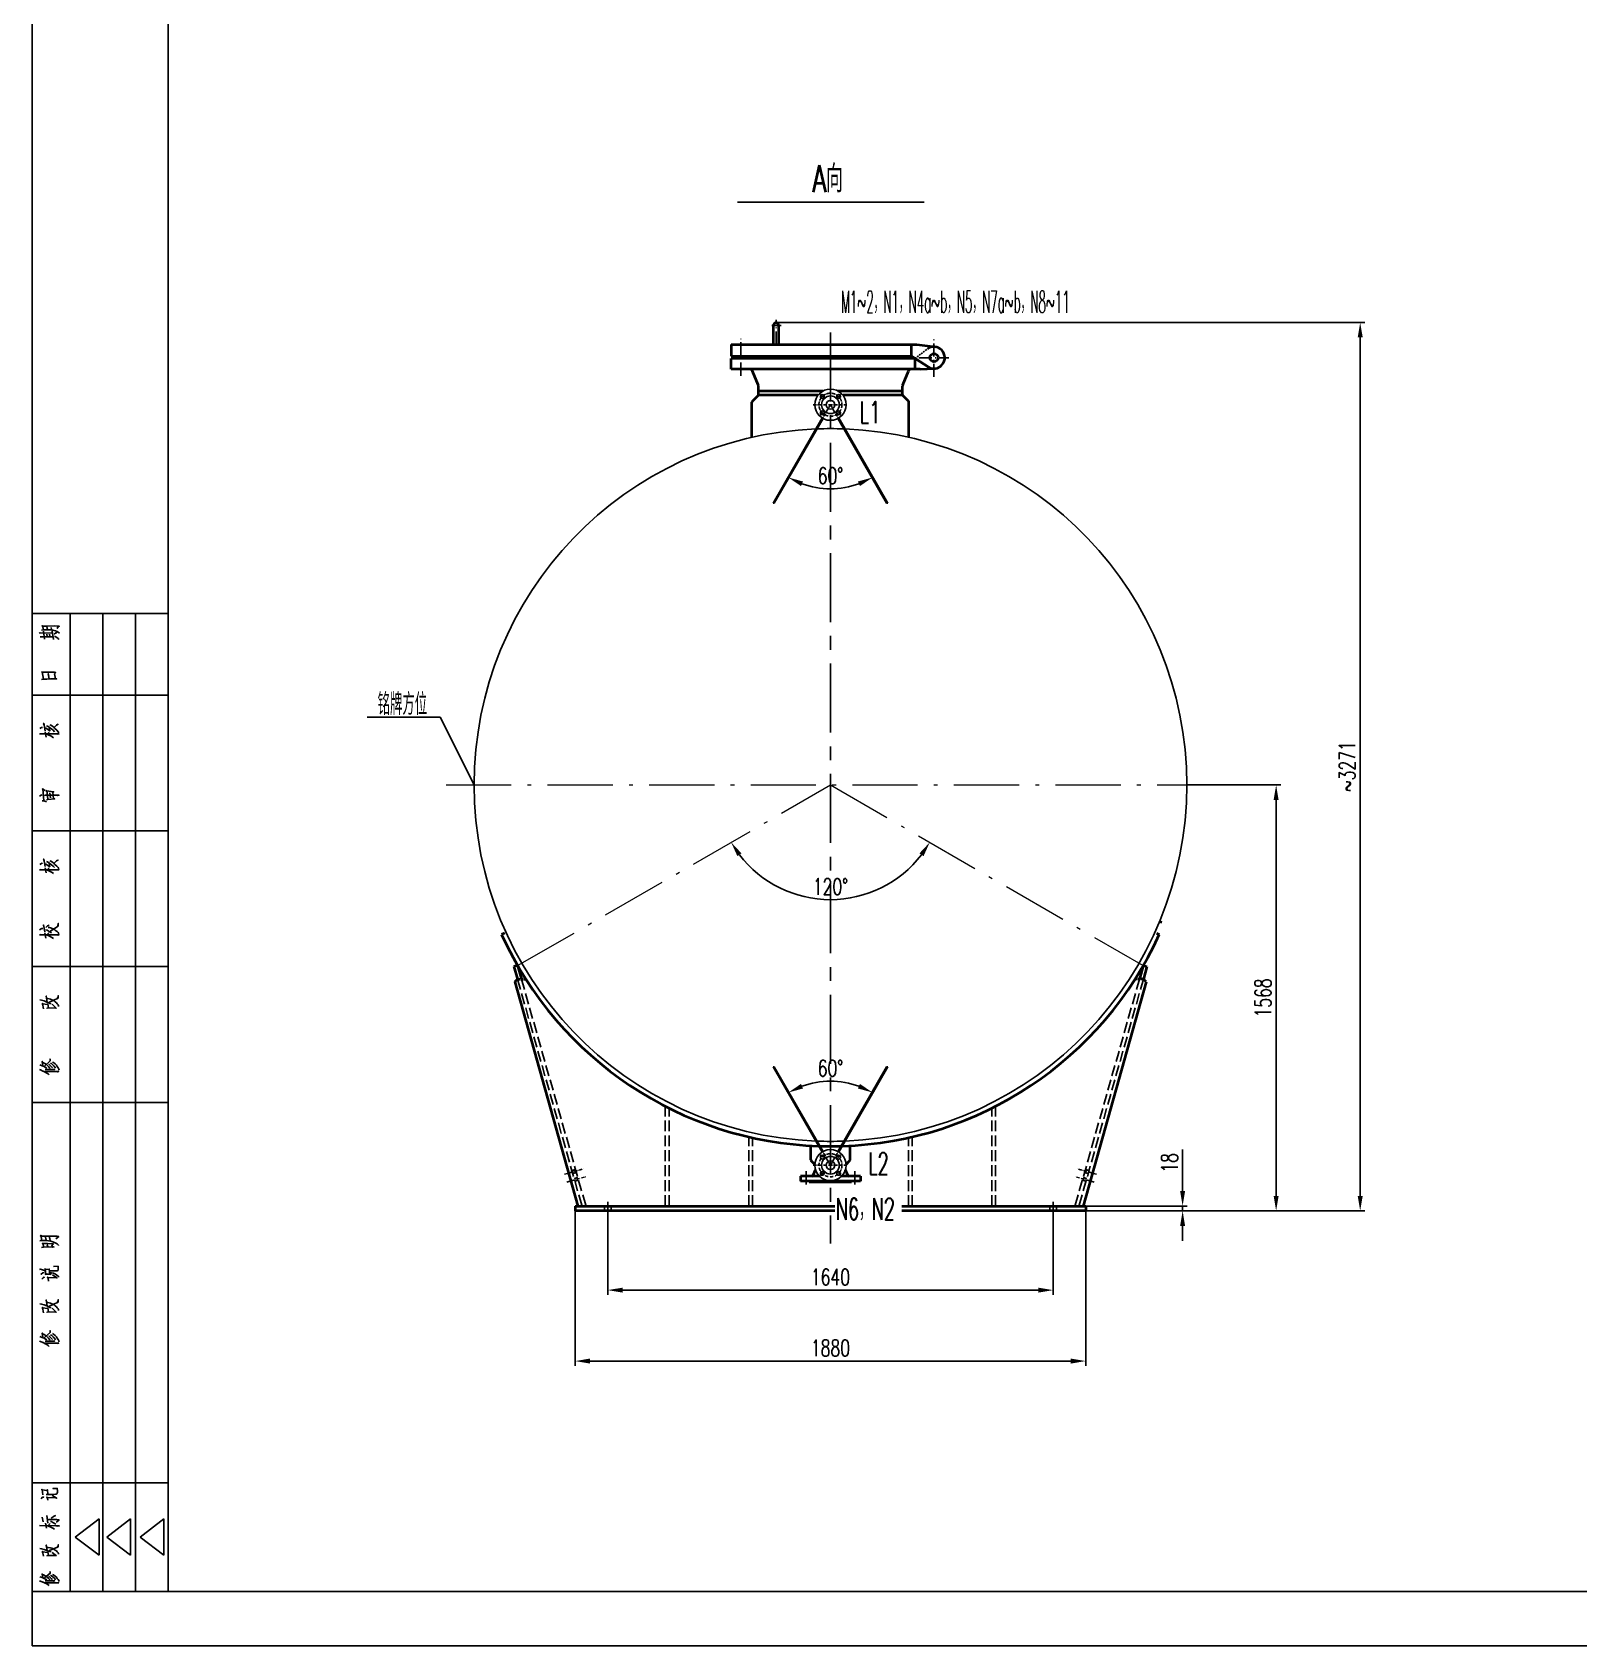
# Model space of a CAD drawing. Header units: millimetres. Extents: x -377034 to -360214, y -58044 to -36999.
# Drawn here: x -377034 to -371340, y -58044 to -52104 of the extents above; entities that cross this region are included whole.
import ezdxf
from ezdxf.lldxf.tags import DXFTag

# ---------------------------------------------------------------- set-up
doc = ezdxf.new("R2010")
doc.units = ezdxf.units.MM
for name, pattern in [('ACAD_ISO02W100', [11, 8, -3]), ('ACAD_ISO10W100', [18.7, 12, -3, 0.7, -3]), ('CENTERX2', [101.6, 63.5, -12.7, 12.7, -12.7]), ('DASHED2', [9.525, 6.35, -3.175])]:
    doc.linetypes.add(name, pattern=pattern)
for name, color, linetype in [('cdr.dwg1', 4, 'Continuous'), ('cdr_dim', 7, 'Continuous'), ('cdr_dwg1', 4, 'Continuous'), ('cdr_dwg3', 1, 'DASHDOT-S'), ('cdr_text', 7, 'Continuous'), ('图层1', 1, 'CENTERX2'), ('图层4', 6, 'DASHED2')]:
    doc.layers.add(name, color=color, linetype=linetype)
doc.layers.add('中心线', color=1, linetype='ACAD_ISO10W100', lineweight=18)
doc.layers.add('图层2', color=4, linetype='Continuous', lineweight=40)
doc.styles.add('HZ', font='ROMANS.shx', dxfattribs={"width": 0.667, "height": 54, "bigfont": 'HZ.shx'})
doc.styles.add('比例1：20', font='ROMANS.shx', dxfattribs={"width": 0.7, "height": 60, "bigfont": 'HZ.shx'})
tags = doc.linetypes.add('DASHDOT-S', pattern=[14, 10, -2, 0, -2]).pattern_tags.tags
tags[10:11] = [DXFTag(74, 4), DXFTag(75, 0), DXFTag(340, '0'), DXFTag(46, 1.0), DXFTag(50, 0.0), DXFTag(44, 0.0), DXFTag(45, 0.0)]
tags[8:9] = [DXFTag(74, 4), DXFTag(75, 0), DXFTag(340, '0'), DXFTag(46, 1.0), DXFTag(50, 0.0), DXFTag(44, 0.0), DXFTag(45, 0.0)]
tags[6:7] = [DXFTag(74, 4), DXFTag(75, 0), DXFTag(340, '0'), DXFTag(46, 1.0), DXFTag(50, 0.0), DXFTag(44, 0.0), DXFTag(45, 0.0)]
tags[4:5] = [DXFTag(74, 4), DXFTag(75, 0), DXFTag(340, '0'), DXFTag(46, 1.0), DXFTag(50, 0.0), DXFTag(44, 0.0), DXFTag(45, 0.0)]
doc.dimstyles.new('比例1：20', dxfattribs={"dimtxt": 60, "dimasz": 55, "dimexe": 17, "dimexo": 0, "dimgap": 18, "dimtad": 1, "dimdsep": 46, "dimtxsty": '比例1：20', "dimcen": 25, "dimclrd": 256, "dimclre": 256, "dimclrt": 256, "dimadec": 0, "dimazin": 0, "dimtfac": 1, "dimtmove": 0, "dimatfit": 3, "dimfxl": 1, "dimlwd": -1, "dimlwe": -1, "dimarcsym": 0})

# ---------------------------------------------------------------- blocks, each defined once
blk = doc.blocks.new('tuqa')
at = {"color": 4, "linetype": 'Continuous'}
for p, q in [((-25, 180), (0, 180)), ((-18, 0), (-18, 180)), ((0, 165), (-24.85, 165)), ((0, 140), (-24.85, 140)), ((0, 115), (-24.85, 115)), ((0, 90), (-24.85, 90)), ((0, 20), (-24.85, 20)), ((0, 0), (-25, 0))]:
    blk.add_line(p, q, dxfattribs=at)
at = {"color": 7, "linetype": 'Continuous'}
for p, q in [((-12, 0), (-12, 180)), ((-6, 0), (-6, 180))]:
    blk.add_line(p, q, dxfattribs=at)
at = {"color": 1, "linetype": 'Continuous'}
for p, q in [((-17.08, 10), (-12.71, 13.35)), ((-12.71, 6.65), (-12.71, 13.35)), ((-11.26, 10), (-6.89, 13.35)), ((-6.89, 6.65), (-6.89, 13.35)), ((-5.11, 10), (-0.75, 13.35)), ((-0.75, 6.65), (-0.75, 13.35)), ((-17.08, 10), (-12.71, 6.65)), ((-11.26, 10), (-6.89, 6.65)), ((-5.11, 10), (-0.75, 6.65))]:
    blk.add_line(p, q, dxfattribs=at)
at = {"color": 7, "linetype": 'Continuous'}
for points in [[(-23.7, 176.39), (-23.53, 176.44), (-23.53, 176.44), (-21.25, 176.36)], [(-23.53, 175.69), (-23.35, 175.74), (-23.35, 175.74), (-21.17, 175.74)], [(-23.3, 176.96), (-22.98, 177.03), (-22.98, 177.03), (-22.33, 177.03), (-22.33, 177.03), (-21.63, 177.01), (-21.63, 177.01), (-21.2, 176.96), (-21.2, 176.96), (-20.73, 176.83), (-20.73, 176.83), (-20.44, 176.69), (-20.44, 176.69), (-20, 176.41)], [(-22.95, 177.03), (-23.09, 177.78), (-23.09, 177.78), (-23.18, 177.7), (-23.18, 177.7), (-22.27, 177.7), (-22.27, 177.7), (-22.22, 177.7), (-22.22, 177.7), (-20.9, 177.73), (-20.9, 177.73), (-20.41, 177.7), (-20.41, 177.7), (-20.12, 177.68), (-20.12, 177.68), (-20.03, 177.65), (-20.03, 177.65), (-20.41, 177.28), (-20.41, 177.28), (-20.15, 177.63)], [(-22.74, 175.3), (-22.92, 176.76)], [(-22.25, 175.77), (-22.33, 176.21)], [(-22.22, 177.06), (-22.3, 177.48)], [(-21.75, 175.79), (-21.84, 176.19)], [(-21.46, 177.01), (-21.46, 177.06), (-21.46, 177.06), (-21.55, 177.45)], [(-21.08, 175.22), (-21.31, 176.76), (-21.31, 176.76), (-21.34, 176.69), (-21.34, 176.69), (-21.25, 176.59)], [(-20.99, 176.19), (-20.64, 176.46), (-20.64, 176.46), (-20.5, 176.46), (-20.5, 176.46), (-20.76, 176.36)], [(-20.9, 175.79), (-20.76, 175.77), (-20.76, 175.77), (-20.47, 175.57), (-20.47, 175.57), (-20.26, 175.4), (-20.26, 175.4), (-20.12, 175.22)], [(-23.27, 167.87), (-22.98, 167.92), (-22.98, 167.92), (-22.33, 167.94), (-22.33, 167.94), (-21.66, 167.97), (-21.66, 167.97), (-21.57, 167.97), (-21.57, 167.97), (-21.11, 167.97), (-21.11, 167.97), (-20.5, 167.97), (-20.5, 167.97), (-20.7, 167.97), (-20.7, 167.97), (-20.88, 168.93), (-20.88, 168.93), (-20.67, 169.13), (-20.67, 169.13), (-20.93, 169.18), (-20.93, 169.18), (-21.28, 169.18), (-21.28, 169.18), (-21.95, 169.21), (-21.95, 169.21), (-22.65, 169.23), (-22.65, 169.23), (-23.24, 169.23), (-23.24, 169.23), (-23.15, 169.26), (-23.15, 169.26), (-22.95, 167.94)], [(-21.9, 167.97), (-22.07, 168.93), (-22.07, 168.93), (-22.1, 168.83), (-22.1, 168.83), (-21.98, 168.61)], [(-23.65, 157.77), (-23.5, 157.87), (-23.5, 157.87), (-23.53, 157.84), (-23.53, 157.84), (-20.09, 157.84), (-20.09, 157.84), (-20.35, 157.82), (-20.35, 157.82), (-20.64, 157.84)], [(-23.59, 158.83), (-23.3, 159.01), (-23.3, 159.01), (-23.18, 159.03), (-23.18, 159.03), (-23.09, 159.01)], [(-22.65, 158.41), (-22.89, 159.8), (-22.89, 159.8), (-22.92, 159.7), (-22.92, 159.7), (-22.83, 159.5)], [(-22.68, 158.91), (-22.51, 158.88), (-22.51, 158.88), (-21.81, 158.46), (-21.81, 158.46), (-21.78, 158.41), (-21.78, 158.41), (-21.98, 159.18)], [(-22.62, 158.21), (-22.45, 157.25)], [(-22.42, 157.87), (-21.95, 157.64), (-21.95, 157.64), (-21.6, 157.47), (-21.6, 157.47), (-21.34, 157.32), (-21.34, 157.32), (-21.08, 157.12)], [(-22.36, 159.33), (-22.22, 159.3), (-22.22, 159.3), (-21.78, 159.01), (-21.78, 159.01), (-21.75, 158.98), (-21.75, 158.98), (-21.46, 158.76), (-21.46, 158.76), (-21.17, 158.51), (-21.17, 158.51), (-20.9, 158.24)], [(-22.22, 157.87), (-21.87, 158.19)], [(-21.78, 159.5), (-21.57, 159.43), (-21.57, 159.43), (-21.11, 159.13), (-21.11, 159.13), (-20.82, 158.83), (-20.82, 158.83), (-20.5, 158.51), (-20.5, 158.51), (-20.26, 158.24), (-20.26, 158.24), (-20.09, 158.02)], [(-20.99, 159.03), (-20.5, 159.53), (-20.5, 159.53), (-20.26, 159.63), (-20.26, 159.63), (-20.55, 159.48)], [(-23.68, 146.41), (-23.38, 146.56), (-23.38, 146.56), (-23.18, 146.61)], [(-22.86, 145.52), (-23.03, 147.75), (-23.03, 147.75), (-23.12, 147.7), (-23.12, 147.7), (-22.65, 147.4)], [(-22.77, 146.51), (-22.71, 146.56), (-22.71, 146.56), (-20.06, 146.54), (-20.06, 146.54), (-20.32, 146.49), (-20.32, 146.49), (-20.64, 146.54)], [(-21.2, 147.11), (-21.05, 147.21), (-21.05, 147.21), (-22.45, 147.36), (-22.45, 147.36), (-22.33, 147.4), (-22.33, 147.4), (-22.13, 145.84)], [(-22.39, 145.74), (-22.13, 145.79), (-22.13, 145.79), (-20.85, 145.89), (-20.85, 145.89), (-21.08, 145.87), (-21.08, 145.87), (-21.2, 147.11), (-21.2, 147.11), (-21.23, 146.96), (-21.23, 146.96), (-21.17, 146.69)], [(-21.66, 146.09), (-21.78, 146.98)], [(-23.18, 145.52), (-22.92, 145.52), (-22.92, 145.52), (-22.71, 145.47), (-22.71, 145.47), (-22.51, 145.42), (-22.51, 145.42), (-22.36, 145.37)], [(-23.59, 133.83), (-23.3, 134.01), (-23.3, 134.01), (-23.18, 134.03), (-23.18, 134.03), (-23.09, 134.01)], [(-22.65, 133.41), (-22.89, 134.8), (-22.89, 134.8), (-22.92, 134.7), (-22.92, 134.7), (-22.83, 134.5)], [(-22.68, 133.91), (-22.51, 133.88), (-22.51, 133.88), (-21.81, 133.46), (-21.81, 133.46), (-21.78, 133.41), (-21.78, 133.41), (-21.98, 134.18)], [(-22.36, 134.33), (-22.22, 134.3), (-22.22, 134.3), (-21.78, 134.01), (-21.78, 134.01), (-21.75, 133.98), (-21.75, 133.98), (-21.46, 133.76), (-21.46, 133.76), (-21.17, 133.51), (-21.17, 133.51), (-20.9, 133.24)], [(-21.78, 134.5), (-21.57, 134.43), (-21.57, 134.43), (-21.11, 134.13), (-21.11, 134.13), (-20.82, 133.83), (-20.82, 133.83), (-20.5, 133.51), (-20.5, 133.51), (-20.26, 133.24), (-20.26, 133.24), (-20.09, 133.02)], [(-20.99, 134.03), (-20.5, 134.53), (-20.5, 134.53), (-20.26, 134.63), (-20.26, 134.63), (-20.55, 134.48)], [(-23.65, 132.77), (-23.5, 132.87), (-23.5, 132.87), (-23.53, 132.84), (-23.53, 132.84), (-20.09, 132.84), (-20.09, 132.84), (-20.35, 132.82), (-20.35, 132.82), (-20.64, 132.84)], [(-22.62, 133.21), (-22.45, 132.25)], [(-22.42, 132.87), (-21.95, 132.64), (-21.95, 132.64), (-21.6, 132.47), (-21.6, 132.47), (-21.34, 132.32), (-21.34, 132.32), (-21.08, 132.12)], [(-22.22, 132.87), (-21.87, 133.19)], [(-23.65, 121.81), (-23.38, 121.96), (-23.38, 121.96), (-23.21, 122.01), (-23.21, 122.01), (-23.03, 122.01)], [(-22.71, 121.44), (-22.92, 122.7), (-22.92, 122.7), (-22.95, 122.6), (-22.95, 122.6), (-22.89, 122.48)], [(-22.51, 122.23), (-22.19, 122.53), (-22.19, 122.53), (-22.04, 122.6), (-22.04, 122.6), (-21.87, 122.7)], [(-22.07, 122.21), (-21.84, 122.23), (-21.84, 122.23), (-21.43, 122.08), (-21.43, 122.08), (-21.11, 121.93), (-21.11, 121.93), (-20.85, 121.76), (-20.85, 121.76), (-20.64, 121.61), (-20.64, 121.61), (-20.44, 121.46), (-20.44, 121.46), (-20.26, 121.29), (-20.26, 121.29), (-20.09, 121.07)], [(-21.66, 121.54), (-21.6, 121.61), (-21.6, 121.61), (-20.26, 122.48), (-20.26, 122.48), (-20.23, 122.95), (-20.23, 122.95), (-20.32, 122.5), (-20.32, 122.5), (-20.44, 122.38)], [(-23.65, 120.79), (-23.47, 120.92), (-23.47, 120.92), (-23.53, 120.87), (-23.53, 120.87), (-20.09, 120.87), (-20.09, 120.87), (-20.29, 120.82), (-20.29, 120.82), (-20.58, 120.87)], [(-22.68, 121.21), (-22.48, 120.27)], [(-22.51, 121.76), (-22.27, 121.74), (-22.27, 121.74), (-21.87, 121.49), (-21.87, 121.49), (-21.57, 121.31), (-21.57, 121.31), (-21.46, 121.21)], [(-22.48, 120.87), (-22.07, 120.72), (-22.07, 120.72), (-21.72, 120.55), (-21.72, 120.55), (-21.4, 120.37), (-21.4, 120.37), (-21.11, 120.17)], [(-22.33, 120.89), (-21.95, 121.24)], [(-23.62, 108.88), (-23.27, 108.83), (-23.27, 108.83), (-22.8, 108.68), (-22.8, 108.68), (-22.3, 108.49), (-22.3, 108.49), (-21.98, 108.34), (-21.98, 108.34), (-21.75, 108.24), (-21.75, 108.24), (-21.55, 108.14)], [(-22.95, 107.25), (-23.09, 108.24), (-23.09, 108.24), (-23.18, 108.14), (-23.18, 108.14), (-22.16, 108.02), (-22.16, 108.02), (-22.16, 108.14), (-22.16, 108.14), (-22.04, 107.4), (-22.04, 107.4), (-22.3, 107.35), (-22.3, 107.35), (-21.98, 107.4), (-21.98, 107.4), (-20.67, 107.37)], [(-22.25, 108.49), (-22.42, 109.6), (-22.42, 109.6), (-22.45, 109.48), (-22.45, 109.48), (-22.39, 109.28)], [(-22.3, 109.11), (-22.13, 109.11), (-22.13, 109.11), (-21.66, 109.01), (-21.66, 109.01), (-21.4, 108.91), (-21.4, 108.91), (-21.17, 108.81), (-21.17, 108.81), (-20.96, 108.68), (-20.96, 108.68), (-20.76, 108.54), (-20.76, 108.54), (-20.55, 108.36), (-20.55, 108.36), (-20.41, 108.16), (-20.41, 108.16), (-20.26, 107.97), (-20.26, 107.97), (-20.2, 107.82), (-20.2, 107.82), (-20.15, 107.67)], [(-21.87, 108.36), (-21.84, 108.44), (-21.84, 108.44), (-20.26, 109.21), (-20.26, 109.21), (-20.23, 109.68), (-20.23, 109.68), (-20.32, 109.23), (-20.32, 109.23), (-20.5, 109.11)], [(-20.55, 107.3), (-21.34, 108.07)], [(-23.68, 96.04), (-23.5, 96.02), (-23.5, 96.02), (-23.03, 95.79), (-23.03, 95.79), (-22.98, 95.79), (-22.98, 95.79), (-22.62, 95.59), (-22.62, 95.59), (-22.33, 95.42), (-22.33, 95.42), (-22.1, 95.25), (-22.1, 95.25), (-21.9, 95.1)], [(-23.62, 96.93), (-23.18, 96.76), (-23.18, 96.76), (-22.83, 96.61), (-22.83, 96.61), (-22.57, 96.44), (-22.57, 96.44), (-22.51, 96.41), (-22.51, 96.41), (-22.3, 96.29)], [(-23.06, 96.71), (-23.03, 96.81), (-23.03, 96.81), (-23.15, 97.55), (-23.15, 97.55), (-23.21, 97.5), (-23.21, 97.5), (-22.8, 97.26), (-22.8, 97.26), (-22.45, 97.03), (-22.45, 97.03), (-22.22, 96.83), (-22.22, 96.83), (-22.01, 96.61), (-22.01, 96.61), (-21.81, 96.39), (-21.81, 96.39), (-21.69, 96.24)], [(-22.77, 96.61), (-22.74, 96.71), (-22.74, 96.71), (-21.69, 97.68), (-21.69, 97.68), (-21.72, 98), (-21.72, 98), (-21.72, 97.68), (-21.72, 97.68), (-21.84, 97.55)], [(-22.68, 95.69), (-20.12, 95.69), (-20.12, 95.69), (-20.35, 95.64), (-20.35, 95.64), (-20.79, 95.69)], [(-22.6, 96.07), (-20.9, 96.07), (-20.9, 96.07), (-21.11, 96.04), (-21.11, 96.04), (-21.25, 96.07)], [(-21.98, 97.03), (-21.9, 97.01), (-21.9, 97.01), (-21.87, 96.98), (-21.87, 96.98), (-21.63, 96.74), (-21.63, 96.74), (-21.43, 96.54), (-21.43, 96.54), (-21.28, 96.36)], [(-21.63, 97.23), (-21.52, 97.18), (-21.52, 97.18), (-21.46, 97.16), (-21.46, 97.16), (-21.17, 96.88), (-21.17, 96.88), (-21.14, 96.83), (-21.14, 96.83), (-20.99, 96.69), (-20.99, 96.69), (-20.85, 96.49), (-20.85, 96.49), (-20.7, 96.29)], [(-21.28, 97.45), (-21.08, 97.38), (-21.08, 97.38), (-20.79, 97.11), (-20.79, 97.11), (-20.55, 96.86), (-20.55, 96.86), (-20.41, 96.61), (-20.41, 96.61), (-20.23, 96.36), (-20.23, 96.36), (-20.12, 96.14), (-20.12, 96.14), (-20.06, 95.97)], [(-23.27, 64.61), (-23.3, 64.63), (-23.3, 64.63), (-23.38, 65.55), (-23.38, 65.55), (-23.5, 65.4), (-23.5, 65.4), (-23.3, 65.4), (-23.3, 65.4), (-21.14, 65.38), (-21.14, 65.38), (-20.73, 65.38), (-20.73, 65.38), (-20.44, 65.38), (-20.44, 65.38), (-20.12, 65.33), (-20.12, 65.33), (-20.64, 64.91)], [(-23.59, 64.51), (-23.27, 64.59), (-23.27, 64.59), (-22.6, 64.59), (-22.6, 64.59), (-22.04, 64.56), (-22.04, 64.56), (-21.6, 64.49), (-21.6, 64.49), (-21.2, 64.36), (-21.2, 64.36), (-20.76, 64.16), (-20.76, 64.16), (-20.44, 63.97), (-20.44, 63.97), (-20.2, 63.74), (-20.2, 63.74), (-20.15, 63.67)], [(-23.27, 63.3), (-22.95, 63.37), (-22.95, 63.37), (-21.02, 63.4), (-21.02, 63.4), (-21.25, 63.35), (-21.25, 63.35), (-21.28, 63.4), (-21.28, 63.4), (-21.37, 63.82), (-21.37, 63.82), (-21.11, 63.97), (-21.11, 63.97), (-21.23, 63.99), (-21.23, 63.99), (-22.19, 64.02), (-22.19, 64.02), (-23.15, 64.02), (-23.15, 64.02), (-23.03, 64.06), (-23.03, 64.06), (-23, 63.97), (-23, 63.97), (-22.95, 63.4)], [(-22.42, 64.61), (-22.42, 64.66), (-22.42, 64.66), (-22.54, 65.21), (-22.54, 65.21), (-22.57, 65.13), (-22.57, 65.13), (-22.54, 65.06)], [(-22.16, 63.42), (-22.25, 63.79), (-22.25, 63.79), (-22.25, 63.77)], [(-21.69, 64.56), (-21.72, 64.61), (-21.72, 64.61), (-21.81, 65.18), (-21.81, 65.18), (-21.84, 65.08), (-21.84, 65.08), (-21.75, 64.98)], [(-21.72, 58.98), (-21.52, 59.01), (-21.52, 59.01), (-20.64, 58.98), (-20.64, 58.98), (-20.41, 59.01), (-20.41, 59.01), (-20.29, 59.08), (-20.29, 59.08), (-20.26, 59.18), (-20.26, 59.18), (-20.26, 59.85), (-20.26, 59.85), (-21.08, 59.8)], [(-23.65, 59.28), (-23.47, 59.3), (-23.47, 59.3), (-22.57, 58.98)], [(-23.44, 58.36), (-23.38, 58.41), (-23.38, 58.41), (-23.03, 58.66), (-23.03, 58.66), (-22.8, 58.68)], [(-23.24, 57.45), (-22.95, 57.77), (-22.95, 57.77), (-22.8, 57.84), (-22.8, 57.84), (-22.98, 57.74)], [(-22.68, 58.34), (-22.51, 58.39), (-22.51, 58.39), (-21.57, 58.41), (-21.57, 58.41), (-21.75, 58.36), (-21.75, 58.36), (-21.87, 59.33), (-21.87, 59.33), (-21.87, 59.26), (-21.87, 59.26), (-22.68, 59.33), (-22.68, 59.33), (-22.65, 59.38), (-22.65, 59.38), (-22.51, 58.41)], [(-22.04, 57.1), (-22.01, 57.2), (-22.01, 57.2), (-22.16, 57.87), (-22.16, 57.87), (-22.22, 57.77), (-22.22, 57.77), (-20.47, 57.74), (-20.47, 57.74), (-20.47, 57.72), (-20.47, 57.72), (-21.28, 58.29)], [(-21.69, 58.66), (-21.43, 58.64), (-21.43, 58.64), (-21.08, 58.56), (-21.08, 58.56), (-20.7, 58.39), (-20.7, 58.39), (-20.5, 58.24), (-20.5, 58.24), (-20.23, 58.02), (-20.23, 58.02), (-20.06, 57.82)], [(-22.25, 52.54), (-22.42, 53.65), (-22.42, 53.65), (-22.45, 53.53), (-22.45, 53.53), (-22.39, 53.33)], [(-21.87, 52.41), (-21.84, 52.49), (-21.84, 52.49), (-20.26, 53.26), (-20.26, 53.26), (-20.23, 53.73), (-20.23, 53.73), (-20.32, 53.28), (-20.32, 53.28), (-20.5, 53.16)], [(-23.62, 52.93), (-23.27, 52.88), (-23.27, 52.88), (-22.8, 52.73), (-22.8, 52.73), (-22.3, 52.54), (-22.3, 52.54), (-21.98, 52.39), (-21.98, 52.39), (-21.75, 52.29), (-21.75, 52.29), (-21.55, 52.19)], [(-22.95, 51.3), (-23.09, 52.29), (-23.09, 52.29), (-23.18, 52.19), (-23.18, 52.19), (-22.16, 52.07), (-22.16, 52.07), (-22.16, 52.19), (-22.16, 52.19), (-22.04, 51.45), (-22.04, 51.45), (-22.3, 51.4), (-22.3, 51.4), (-21.98, 51.45), (-21.98, 51.45), (-20.67, 51.42)], [(-22.3, 53.16), (-22.13, 53.16), (-22.13, 53.16), (-21.66, 53.06), (-21.66, 53.06), (-21.4, 52.96), (-21.4, 52.96), (-21.17, 52.86), (-21.17, 52.86), (-20.96, 52.73), (-20.96, 52.73), (-20.76, 52.59), (-20.76, 52.59), (-20.55, 52.41), (-20.55, 52.41), (-20.41, 52.21), (-20.41, 52.21), (-20.26, 52.02), (-20.26, 52.02), (-20.2, 51.87), (-20.2, 51.87), (-20.15, 51.72)], [(-20.55, 51.35), (-21.34, 52.12)], [(-23.06, 46.71), (-23.03, 46.81), (-23.03, 46.81), (-23.15, 47.55), (-23.15, 47.55), (-23.21, 47.5), (-23.21, 47.5), (-22.8, 47.26), (-22.8, 47.26), (-22.45, 47.03), (-22.45, 47.03), (-22.22, 46.83), (-22.22, 46.83), (-22.01, 46.61), (-22.01, 46.61), (-21.81, 46.39), (-21.81, 46.39), (-21.69, 46.24)], [(-22.77, 46.61), (-22.74, 46.71), (-22.74, 46.71), (-21.69, 47.68), (-21.69, 47.68), (-21.72, 48), (-21.72, 48), (-21.72, 47.68), (-21.72, 47.68), (-21.84, 47.55)], [(-23.68, 46.04), (-23.5, 46.02), (-23.5, 46.02), (-23.03, 45.79), (-23.03, 45.79), (-22.98, 45.79), (-22.98, 45.79), (-22.62, 45.59), (-22.62, 45.59), (-22.33, 45.42), (-22.33, 45.42), (-22.1, 45.25), (-22.1, 45.25), (-21.9, 45.1)], [(-23.62, 46.93), (-23.18, 46.76), (-23.18, 46.76), (-22.83, 46.61), (-22.83, 46.61), (-22.57, 46.44), (-22.57, 46.44), (-22.51, 46.41), (-22.51, 46.41), (-22.3, 46.29)], [(-22.68, 45.69), (-20.12, 45.69), (-20.12, 45.69), (-20.35, 45.64), (-20.35, 45.64), (-20.79, 45.69)], [(-22.6, 46.07), (-20.9, 46.07), (-20.9, 46.07), (-21.11, 46.04), (-21.11, 46.04), (-21.25, 46.07)], [(-21.98, 47.03), (-21.9, 47.01), (-21.9, 47.01), (-21.87, 46.98), (-21.87, 46.98), (-21.63, 46.74), (-21.63, 46.74), (-21.43, 46.54), (-21.43, 46.54), (-21.28, 46.36)], [(-21.63, 47.23), (-21.52, 47.18), (-21.52, 47.18), (-21.46, 47.16), (-21.46, 47.16), (-21.17, 46.88), (-21.17, 46.88), (-21.14, 46.83), (-21.14, 46.83), (-20.99, 46.69), (-20.99, 46.69), (-20.85, 46.49), (-20.85, 46.49), (-20.7, 46.29)], [(-21.28, 47.45), (-21.08, 47.38), (-21.08, 47.38), (-20.79, 47.11), (-20.79, 47.11), (-20.55, 46.86), (-20.55, 46.86), (-20.41, 46.61), (-20.41, 46.61), (-20.23, 46.36), (-20.23, 46.36), (-20.12, 46.14), (-20.12, 46.14), (-20.06, 45.97)], [(-23.03, 17.77), (-23.18, 18.76), (-23.18, 18.76), (-23.27, 18.7), (-23.27, 18.7), (-22.22, 18.57), (-22.22, 18.57), (-22.22, 18.7), (-22.22, 18.7), (-22.13, 17.86)], [(-22.45, 17.81), (-22.01, 17.86), (-22.01, 17.86), (-21.02, 17.86), (-21.02, 17.86), (-20.7, 17.88), (-20.7, 17.88), (-20.55, 17.92), (-20.55, 17.92), (-20.47, 17.99), (-20.47, 17.99), (-20.41, 18.09), (-20.41, 18.09), (-20.38, 18.27), (-20.38, 18.27), (-20.35, 18.46), (-20.35, 18.46), (-20.44, 19), (-20.44, 19), (-21.2, 18.96), (-21.2, 18.96), (-20.44, 18.96)], [(-23.38, 17.04), (-23.15, 17.29), (-23.15, 17.29), (-23.03, 17.36), (-23.03, 17.36), (-22.89, 17.36), (-22.89, 17.36), (-23.09, 17.34)], [(-22.13, 16.8), (-22.27, 17.36), (-22.27, 17.36), (-22.36, 17.27), (-22.36, 17.27), (-20.67, 17.23), (-20.67, 17.23), (-20.5, 17.14), (-20.5, 17.14), (-21.31, 17.66)], [(-23.65, 12.12), (-20.58, 12.09), (-20.58, 12.09), (-20.03, 12.05), (-20.03, 12.05), (-20.32, 12.03), (-20.32, 12.03), (-20.64, 12.07)], [(-23, 12.78), (-23.18, 13.65)], [(-22.39, 11.62), (-22.57, 12.55)], [(-22.36, 12.12), (-22.01, 12.01), (-22.01, 12.01), (-21.6, 11.83), (-21.6, 11.83), (-21.23, 11.64), (-21.23, 11.64), (-20.93, 11.47)], [(-22.13, 12.59), (-22.33, 13.99)], [(-22.13, 13.15), (-21.95, 13.22), (-21.95, 13.22), (-20.5, 13.22), (-20.5, 13.22), (-20.17, 13.19), (-20.17, 13.19), (-20.06, 13.17), (-20.06, 13.17), (-20.52, 12.76), (-20.52, 12.76), (-20.12, 13.17)], [(-22.07, 12.16), (-21.69, 12.48)], [(-21.66, 12.87), (-21.55, 12.85), (-21.55, 12.85), (-20.67, 12.4)], [(-21.55, 13.5), (-20.96, 13.88), (-20.96, 13.88), (-20.73, 13.95), (-20.73, 13.95), (-21.11, 13.8)], [(-23.62, 7.91), (-23.27, 7.86), (-23.27, 7.86), (-22.8, 7.73), (-22.8, 7.73), (-22.3, 7.56), (-22.3, 7.56), (-21.98, 7.43), (-21.98, 7.43), (-21.75, 7.35), (-21.75, 7.35), (-21.55, 7.26)], [(-22.95, 6.48), (-23.09, 7.35), (-23.09, 7.35), (-23.18, 7.26), (-23.18, 7.26), (-22.16, 7.15), (-22.16, 7.15), (-22.16, 7.26), (-22.16, 7.26), (-22.04, 6.61), (-22.04, 6.61), (-22.3, 6.57), (-22.3, 6.57), (-21.98, 6.61), (-21.98, 6.61), (-20.67, 6.59)], [(-22.25, 7.56), (-22.42, 8.53), (-22.42, 8.53), (-22.45, 8.42), (-22.45, 8.42), (-22.39, 8.25)], [(-22.3, 8.1), (-22.13, 8.1), (-22.13, 8.1), (-21.66, 8.01), (-21.66, 8.01), (-21.4, 7.93), (-21.4, 7.93), (-21.17, 7.84), (-21.17, 7.84), (-20.96, 7.73), (-20.96, 7.73), (-20.76, 7.6), (-20.76, 7.6), (-20.55, 7.45), (-20.55, 7.45), (-20.41, 7.28), (-20.41, 7.28), (-20.26, 7.11), (-20.26, 7.11), (-20.2, 6.98), (-20.2, 6.98), (-20.15, 6.85)], [(-21.87, 7.45), (-21.84, 7.52), (-21.84, 7.52), (-20.26, 8.19), (-20.26, 8.19), (-20.23, 8.6), (-20.23, 8.6), (-20.32, 8.21), (-20.32, 8.21), (-20.5, 8.1)], [(-20.55, 6.53), (-21.34, 7.19)], [(-23.06, 2.49), (-23.03, 2.58), (-23.03, 2.58), (-23.15, 3.22), (-23.15, 3.22), (-23.21, 3.18), (-23.21, 3.18), (-22.8, 2.96), (-22.8, 2.96), (-22.45, 2.77), (-22.45, 2.77), (-22.22, 2.6), (-22.22, 2.6), (-22.01, 2.4), (-22.01, 2.4), (-21.81, 2.21), (-21.81, 2.21), (-21.69, 2.08)], [(-22.77, 2.4), (-22.74, 2.49), (-22.74, 2.49), (-21.69, 3.33), (-21.69, 3.33), (-21.72, 3.61), (-21.72, 3.61), (-21.72, 3.33), (-21.72, 3.33), (-21.84, 3.22)], [(-21.28, 3.14), (-21.08, 3.07), (-21.08, 3.07), (-20.79, 2.83), (-20.79, 2.83), (-20.55, 2.62), (-20.55, 2.62), (-20.41, 2.4), (-20.41, 2.4), (-20.23, 2.19), (-20.23, 2.19), (-20.12, 1.99), (-20.12, 1.99), (-20.06, 1.84)], [(-23.68, 1.91), (-23.5, 1.88), (-23.5, 1.88), (-23.03, 1.69), (-23.03, 1.69), (-22.98, 1.69), (-22.98, 1.69), (-22.62, 1.52), (-22.62, 1.52), (-22.33, 1.37), (-22.33, 1.37), (-22.1, 1.22), (-22.1, 1.22), (-21.9, 1.09)], [(-23.62, 2.68), (-23.18, 2.53), (-23.18, 2.53), (-22.83, 2.4), (-22.83, 2.4), (-22.57, 2.25), (-22.57, 2.25), (-22.51, 2.23), (-22.51, 2.23), (-22.3, 2.12)], [(-22.68, 1.6), (-20.12, 1.6), (-20.12, 1.6), (-20.35, 1.56), (-20.35, 1.56), (-20.79, 1.6)], [(-22.6, 1.93), (-20.9, 1.93), (-20.9, 1.93), (-21.11, 1.91), (-21.11, 1.91), (-21.25, 1.93)], [(-21.98, 2.77), (-21.9, 2.75), (-21.9, 2.75), (-21.87, 2.73), (-21.87, 2.73), (-21.63, 2.51), (-21.63, 2.51), (-21.43, 2.34), (-21.43, 2.34), (-21.28, 2.19)], [(-21.63, 2.94), (-21.52, 2.9), (-21.52, 2.9), (-21.46, 2.88), (-21.46, 2.88), (-21.17, 2.64), (-21.17, 2.64), (-21.14, 2.6), (-21.14, 2.6), (-20.99, 2.47), (-20.99, 2.47), (-20.85, 2.29), (-20.85, 2.29), (-20.7, 2.12)]]:
    blk.add_lwpolyline(points, dxfattribs=at)
blk = doc.blocks.new('*D8')
for p, q in [((-374295, -53171.9), (-372127.5, -53171.9)), ((-372144.5, -56387.9), (-372144.5, -53226.9)), ((-373195, -56442.9), (-372127.5, -56442.9))]:
    blk.add_line(p, q)
for points in [[(-372153.6, -53226.9), (-372135.3, -53226.9), (-372144.5, -53171.9)], [(-372153.6, -56387.9), (-372135.3, -56387.9), (-372144.5, -56442.9)]]:
    blk.add_solid(points)
at = {"layer": 'Defpoints', "color": 0}
for p in [(-374295, -53171.9), (-372144.5, -53171.9), (-373195, -56442.9)]:
    blk.add_point(p, dxfattribs=at)
at = {"insert": (-372192.5, -54807.4), "char_height": 60, "attachment_point": 5, "rotation": 90, "style": '比例1：20'}
blk.add_mtext('~3271', dxfattribs=at)
blk = doc.blocks.new('*D11')
for p, q in [((-374915, -56457.9), (-374915, -56751.5)), ((-373275, -56457.9), (-373275, -56751.5)), ((-374860, -56734.5), (-373330, -56734.5))]:
    blk.add_line(p, q)
for points in [[(-374860, -56725.4), (-374860, -56743.7), (-374915, -56734.5)], [(-373330, -56725.4), (-373330, -56743.7), (-373275, -56734.5)]]:
    blk.add_solid(points)
at = {"layer": 'Defpoints', "color": 0}
for p in [(-374915, -56457.9), (-373275, -56457.9), (-373275, -56734.5)]:
    blk.add_point(p, dxfattribs=at)
at = {"insert": (-374095, -56686.5), "char_height": 60, "attachment_point": 5, "style": '比例1：20'}
blk.add_mtext('1640', dxfattribs=at)
blk = doc.blocks.new('*D10')
for p, q in [((-375035, -56442.9), (-375035, -57012.7)), ((-373155, -56442.9), (-373155, -57012.7)), ((-374980, -56995.7), (-373210, -56995.7))]:
    blk.add_line(p, q)
for points in [[(-374980, -56986.5), (-374980, -57004.9), (-375035, -56995.7)], [(-373210, -56986.5), (-373210, -57004.9), (-373155, -56995.7)]]:
    blk.add_solid(points)
at = {"layer": 'Defpoints', "color": 0}
for p in [(-375035, -56442.9), (-373155, -56442.9), (-373155, -56995.7)]:
    blk.add_point(p, dxfattribs=at)
at = {"insert": (-374095, -56947.7), "char_height": 60, "attachment_point": 5, "style": '比例1：20'}
blk.add_mtext('1880', dxfattribs=at)
blk = doc.blocks.new('*D7')
for p, q in [((-372783, -54874.9), (-372437, -54874.9)), ((-372454, -54929.9), (-372454, -56387.9)), ((-373195, -56442.9), (-372437, -56442.9))]:
    blk.add_line(p, q)
for points in [[(-372463.2, -54929.9), (-372444.9, -54929.9), (-372454, -54874.9)], [(-372463.2, -56387.9), (-372444.9, -56387.9), (-372454, -56442.9)]]:
    blk.add_solid(points)
at = {"layer": 'Defpoints', "color": 0}
for p in [(-372783, -54874.9), (-373195, -56442.9), (-372454, -56442.9)]:
    blk.add_point(p, dxfattribs=at)
at = {"insert": (-372502, -55658.9), "char_height": 60, "attachment_point": 5, "rotation": 90, "style": '比例1：20'}
blk.add_mtext('1568', dxfattribs=at)
blk = doc.blocks.new('*D16')
blk.add_arc((-374095, -54874.9), 422.2, 217.46869, 322.53131)
for points in [[(-374437.7, -55136.8), (-374422.4, -55126.6), (-374460.6, -55086)], [(-373767.5, -55126.6), (-373752.2, -55136.8), (-373729.3, -55086)]]:
    blk.add_solid(points)
at = {"layer": 'Defpoints', "color": 0}
for p in [(-374095, -54874.9), (-374095, -54874.9), (-374239.4, -55271.6), (-375246.8, -55539.9), (-372943.1, -55539.9)]:
    blk.add_point(p, dxfattribs=at)
at = {"insert": (-374095, -55249.1), "char_height": 60, "attachment_point": 5, "style": '比例1：20'}
blk.add_mtext('120°', dxfattribs=at)
blk = doc.blocks.new('*D68')
blk.add_arc((-374095, -56274.9), 309.4, 70.19843, 109.80157)
for points in [[(-374195.9, -55992.1), (-374203.6, -55975.4), (-374249.7, -56006.9)], [(-373986.3, -55975.4), (-373994, -55992.1), (-373940.3, -56006.9)]]:
    blk.add_solid(points)
at = {"layer": 'Defpoints', "color": 0}
for p in [(-374304.1, -55912.6), (-373885.8, -55912.6), (-374041.2, -55970.2), (-374095, -56274.9), (-374095, -56274.9)]:
    blk.add_point(p, dxfattribs=at)
at = {"insert": (-374095, -55917.5), "char_height": 60, "attachment_point": 5, "style": '比例1：20'}
blk.add_mtext('60°', dxfattribs=at)
blk = doc.blocks.new('*D73')
blk.add_arc((-374095, -53474.9), 309.4, 250.19843, 289.80157)
for points in [[(-374203.6, -53774.3), (-374195.9, -53757.7), (-374249.7, -53742.8)], [(-373994, -53757.7), (-373986.3, -53774.3), (-373940.3, -53742.8)]]:
    blk.add_solid(points)
at = {"layer": 'Defpoints', "color": 0}
for p in [(-374095, -53474.9), (-374095, -53474.9), (-374148.7, -53779.6), (-374304.1, -53837.1), (-373885.8, -53837.1)]:
    blk.add_point(p, dxfattribs=at)
at = {"insert": (-374095, -53736.3), "char_height": 60, "attachment_point": 5, "style": '比例1：20'}
blk.add_mtext('60°', dxfattribs=at)
blk = doc.blocks.new('*D74')
for p, q in [((-372798.3, -56369.9), (-372798.3, -56216.9)), ((-373155, -56424.9), (-372781.3, -56424.9)), ((-372798.3, -56442.9), (-372798.3, -56424.9)), ((-373155, -56442.9), (-372781.3, -56442.9)), ((-372798.3, -56497.9), (-372798.3, -56552.9))]:
    blk.add_line(p, q)
for points in [[(-372807.5, -56369.9), (-372789.2, -56369.9), (-372798.3, -56424.9)], [(-372807.5, -56497.9), (-372789.2, -56497.9), (-372798.3, -56442.9)]]:
    blk.add_solid(points)
at = {"layer": 'Defpoints', "color": 0}
for p in [(-373155, -56424.9), (-372798.3, -56424.9), (-373155, -56442.9)]:
    blk.add_point(p, dxfattribs=at)
at = {"insert": (-372846.3, -56265.9), "char_height": 60, "attachment_point": 5, "rotation": 90, "style": '比例1：20'}
blk.add_mtext('18', dxfattribs=at)

msp = doc.modelspace()

# ---------------------------------------------------------------- linework, layer by layer
at = {"color": 6, "linetype": 'ACAD_ISO02W100', "ltscale": 5}
for p, q in [((-375247.12, -55589.862), (-375009.954, -56424.862)), ((-375232.566, -55589.862), (-374995.4, -56424.862)), ((-372957.342, -55589.862), (-373194.508, -56424.862)), ((-372942.788, -55589.862), (-373179.954, -56424.862)), ((-374702.954, -56424.862), (-374702.954, -56057.755)), ((-374688.954, -56424.862), (-374688.954, -56064.847)), ((-373500.954, -56424.862), (-373500.954, -56064.847)), ((-373486.954, -56424.862), (-373486.954, -56057.755)), ((-374395.954, -56424.862), (-374395.954, -56170.354)), ((-374381.954, -56424.862), (-374381.954, -56173.527)), ((-373807.954, -56424.862), (-373807.954, -56173.527)), ((-373793.954, -56424.862), (-373793.954, -56170.354)), ((-375046.976, -56294.518), (-375033.508, -56290.693)), ((-375043.97, -56305.099), (-375030.503, -56301.274)), ((-373145.937, -56305.099), (-373159.405, -56301.274)), ((-373142.932, -56294.518), (-373156.399, -56290.693)), ((-375038.779, -56323.376), (-375025.312, -56319.551)), ((-375035.773, -56333.958), (-375022.306, -56330.133)), ((-373154.134, -56333.958), (-373167.601, -56330.133)), ((-373151.129, -56323.376), (-373164.596, -56319.551)), ((-374926.954, -56442.862), (-374926.954, -56424.862)), ((-374902.954, -56442.862), (-374902.954, -56424.862)), ((-373286.954, -56442.862), (-373286.954, -56424.862)), ((-373262.954, -56442.862), (-373262.954, -56424.862))]:
    msp.add_line(p, q, dxfattribs=at)
at = {"layer": 'cdr.dwg1', "color": 1, "linetype": 'ACAD_ISO10W100'}
for p, q in [((-374094.954, -53474.862), (-374304.077, -53837.075)), ((-374094.954, -53474.862), (-373885.83, -53837.075)), ((-374094.954, -56274.862), (-374304.077, -55912.649)), ((-374094.954, -56274.862), (-373885.83, -55912.649))]:
    msp.add_line(p, q, dxfattribs=at)
at = {"layer": 'cdr.dwg1'}
for p, q in [((-374125.418, -53523.628), (-374306.387, -53837.075)), ((-374121.954, -53525.628), (-374301.768, -53837.075)), ((-374067.953, -53525.628), (-373888.14, -53837.075)), ((-374064.489, -53523.628), (-373883.521, -53837.075)), ((-374301.768, -53837.075), (-374306.387, -53837.075)), ((-373888.14, -53837.075), (-373883.521, -53837.075)), ((-374301.768, -55912.649), (-374306.387, -55912.649)), ((-374125.418, -56226.096), (-374306.387, -55912.649)), ((-374121.954, -56224.096), (-374301.768, -55912.649)), ((-374067.953, -56224.096), (-373888.14, -55912.649)), ((-374064.489, -56226.096), (-373883.521, -55912.649)), ((-373888.14, -55912.649), (-373883.521, -55912.649))]:
    msp.add_line(p, q, dxfattribs=at)
for centre, radius in [((-374094.954, -53474.862), 57.5), ((-374094.954, -53474.862), 57.5), ((-374125.006, -53444.81), 7), ((-374094.954, -53474.862), 32.5), ((-374094.954, -53474.862), 16), ((-374064.902, -53444.81), 7), ((-374125.006, -53504.914), 7), ((-374064.902, -53504.914), 7), ((-374094.954, -56274.862), 57.5), ((-374094.954, -56274.862), 57.5), ((-374125.006, -56244.81), 7), ((-374094.954, -56274.862), 32.5), ((-374064.902, -56244.81), 7), ((-374125.006, -56304.914), 7), ((-374094.954, -56274.862), 16), ((-374064.902, -56304.914), 7)]:
    msp.add_circle(centre, radius, dxfattribs=at)
at = {"layer": 'cdr_dim', "linetype": 'Continuous'}
msp.add_line((-374437.406, -52729.519), (-373750.012, -52729.519), dxfattribs=at)
msp.add_lwpolyline([(-377033.812, -58043.704), (-377033.812, -46163.704), (-360213.812, -46163.704), (-360213.812, -58043.704)], close=True, dxfattribs=at)
at = {"layer": 'cdr_dwg1', "linetype": 'Continuous'}
for p, q in [((-376533.812, -57843.704), (-376533.812, -46363.704)), ((-360413.812, -57843.704), (-376533.812, -57843.704))]:
    msp.add_line(p, q, dxfattribs=at)
for start, end in [(92.3480467, 267.6519533), (87.8584882, 92.1415118), (272.3480467, 87.6519533), (267.8584882, 272.1415118)]:
    msp.add_arc((-374094.954, -54874.862), 1312, start, end, dxfattribs=at)
at = {"layer": 'cdr_dwg3', "color": 1, "linetype": 'ACAD_ISO10W100'}
for p, q in [((-374134.198, -53435.618), (-374115.813, -53454.002)), ((-374055.709, -53435.618), (-374074.094, -53454.002)), ((-374158.454, -53474.862), (-374031.454, -53474.862)), ((-374134.198, -53514.107), (-374115.813, -53495.722)), ((-374055.709, -53514.107), (-374074.094, -53495.722)), ((-374134.198, -56235.618), (-374115.813, -56254.002)), ((-374055.709, -56235.618), (-374074.094, -56254.002)), ((-375074.331, -56308.005), (-375003.147, -56287.787)), ((-374158.454, -56274.862), (-374031.454, -56274.862)), ((-374134.198, -56314.107), (-374115.813, -56295.722)), ((-374055.709, -56314.107), (-374074.094, -56295.722)), ((-373115.576, -56308.005), (-373186.761, -56287.787)), ((-375066.135, -56336.864), (-374994.95, -56316.645)), ((-373123.773, -56336.864), (-373194.957, -56316.645)), ((-374914.954, -56457.862), (-374914.954, -56409.862)), ((-373274.954, -56457.862), (-373274.954, -56409.862))]:
    msp.add_line(p, q, dxfattribs=at)
for centre in [(-374094.954, -53474.862), (-374094.954, -56274.862)]:
    msp.add_circle(centre, 42.5, dxfattribs=at)
at = {"layer": 'cdr_text', "linetype": 'Continuous'}
for p, q in [((-375531.362, -54624.823), (-375801.332, -54624.823)), ((-375406.954, -54874.862), (-375531.362, -54624.823))]:
    msp.add_line(p, q, dxfattribs=at)
at = {"layer": '中心线', "ltscale": 20}
for p, q in [((-375510.41, -54874.862), (-372545.983, -54874.862)), ((-375246.768, -55539.862), (-374094.954, -54874.862)), ((-374094.954, -54874.862), (-372943.14, -55539.862))]:
    msp.add_line(p, q, dxfattribs=at)
at = {"layer": '图层1', "color": 1, "linetype": 'ACAD_ISO10W100', "ltscale": 4}
for p, q in [((-374294.954, -53252.893), (-374294.954, -53162.219)), ((-374310.74, -53182.893), (-374276.234, -53182.893)), ((-374424.954, -53367.996), (-374424.954, -53232.423)), ((-373713.903, -53372.175), (-373713.903, -53231.985)), ((-373769.133, -53301.893), (-373659.051, -53301.893))]:
    msp.add_line(p, q, dxfattribs=at)
at = {"layer": '图层1', "ltscale": 4}
msp.add_line((-374094.954, -53208.623), (-374094.954, -56563.443), dxfattribs=at)
at = {"layer": '图层1'}
for p, q in [((-374184.954, -56345.801), (-374184.954, -56296.21)), ((-374004.954, -56345.801), (-374004.954, -56296.21))]:
    msp.add_line(p, q, dxfattribs=at)
at = {"layer": '图层2'}
for p, q in [((-374304.954, -53252.893), (-374304.954, -53182.893)), ((-374284.954, -53252.893), (-374284.954, -53182.893)), ((-374459.954, -53252.893), (-374459.954, -53295.893)), ((-374459.954, -53252.893), (-373776.71, -53252.893)), ((-373796.969, -53295.893), (-373796.969, -53252.893)), ((-373776.71, -53252.893), (-373708.461, -53262.264)), ((-374459.954, -53295.893), (-373796.969, -53295.893)), ((-374459.954, -53343.393), (-374459.954, -53304.393)), ((-373783.798, -53304.393), (-374459.954, -53304.393)), ((-374399.454, -53299.393), (-374399.454, -53304.393)), ((-373791.546, -53299.393), (-374399.454, -53299.393)), ((-374382.454, -53295.893), (-374382.454, -53299.393)), ((-373807.454, -53299.393), (-373807.454, -53295.893)), ((-373796.969, -53295.893), (-373735.592, -53335.502)), ((-373790.454, -53304.393), (-373790.454, -53300.097)), ((-373783.798, -53304.393), (-373783.798, -53343.393)), ((-373764.954, -53343.393), (-374459.954, -53343.393)), ((-374360.85, -53402.206), (-374381.901, -53350.842)), ((-373829.057, -53402.206), (-373808.007, -53350.842)), ((-373764.954, -53343.393), (-373712.741, -53341.876)), ((-374361.418, -53440.857), (-374382.489, -53461.928)), ((-374140.21, -53439.393), (-374360.403, -53439.393)), ((-374359.954, -53424.393), (-374359.954, -53406.756)), ((-374359.954, -53424.393), (-374359.954, -53406.756)), ((-374359.954, -53437.322), (-374359.954, -53424.393)), ((-374359.954, -53437.322), (-374359.954, -53424.393)), ((-374122.505, -53424.393), (-374359.954, -53424.393)), ((-374122.505, -53424.393), (-374359.954, -53424.393)), ((-373829.954, -53424.393), (-374067.402, -53424.393)), ((-373829.954, -53424.393), (-374067.402, -53424.393)), ((-373829.954, -53439.393), (-374049.697, -53439.393)), ((-373829.954, -53424.393), (-373829.954, -53406.756)), ((-373829.954, -53424.393), (-373829.954, -53406.756)), ((-373829.954, -53437.322), (-373829.954, -53424.393)), ((-373829.954, -53437.322), (-373829.954, -53424.393)), ((-373829.954, -53430.322), (-373829.954, -53424.393)), ((-373828.489, -53440.857), (-373807.418, -53461.928)), ((-374383.954, -53595.088), (-374383.954, -53465.464)), ((-373805.954, -53595.088), (-373805.954, -53465.464)), ((-375294.866, -55420.145), (-375305.791, -55425.11)), ((-372895.041, -55420.145), (-372884.116, -55425.11)), ((-372882.824, -55376.943), (-372875.433, -55380.004)), ((-375246.768, -55539.862), (-375260.235, -55543.687)), ((-375260.235, -55543.687), (-375247.12, -55589.862)), ((-375257.12, -55599.862), (-375247.12, -55589.862)), ((-375246.768, -55539.862), (-375232.566, -55589.862)), ((-372943.14, -55539.862), (-372957.342, -55589.862)), ((-372943.14, -55539.862), (-372929.673, -55543.687)), ((-372929.673, -55543.687), (-372942.788, -55589.862)), ((-372932.788, -55599.862), (-372942.788, -55589.862)), ((-375257.12, -55599.862), (-375024.954, -56424.862)), ((-372932.788, -55599.862), (-373164.954, -56424.862)), ((-374166.954, -56254.791), (-374166.954, -56202.912)), ((-374022.954, -56254.791), (-374022.954, -56202.912)), ((-374152.353, -56271.463), (-374165.489, -56258.327)), ((-374158.377, -56311.279), (-374149.863, -56291.928)), ((-374031.531, -56311.279), (-374040.045, -56291.928)), ((-374037.554, -56271.463), (-374024.418, -56258.327)), ((-374204.954, -56314.862), (-374204.954, -56332.862)), ((-374136.261, -56314.862), (-374204.954, -56314.862)), ((-373984.954, -56332.862), (-374204.954, -56332.862)), ((-374172.954, -56332.862), (-374172.954, -56336.862)), ((-374016.954, -56336.862), (-374172.954, -56336.862)), ((-373984.954, -56314.862), (-374053.647, -56314.862)), ((-374016.954, -56332.862), (-374016.954, -56336.862)), ((-373984.954, -56314.862), (-373984.954, -56332.862)), ((-375034.954, -56424.862), (-375034.954, -56442.862)), ((-375034.954, -56424.862), (-374078.984, -56424.862)), ((-373832.619, -56424.862), (-373154.954, -56424.862)), ((-373154.954, -56424.862), (-373154.954, -56442.862)), ((-374078.984, -56442.862), (-375034.954, -56442.862)), ((-373154.954, -56442.862), (-373832.619, -56442.862))]:
    msp.add_line(p, q, dxfattribs=at)
at = {"layer": '图层2', "color": 6, "linetype": 'ACAD_ISO02W100'}
for p, q in [((-375247.12, -55589.862), (-375216.415, -55589.862)), ((-372942.788, -55589.862), (-372973.493, -55589.862))]:
    msp.add_line(p, q, dxfattribs=at)
at = {"layer": '图层2'}
msp.add_circle((-373713.903, -53301.893), 15, dxfattribs=at)
for centre, radius, start, end in [((-374294.954, -53182.893), 10, 0, 180), ((-373713.903, -53301.893), 40, 237.1643616, 126.9325746), ((-374393.004, -53355.393), 12, 22.2855876, 90), ((-373796.903, -53355.393), 12, 90, 157.7144124), ((-374364.954, -53437.322), 5, 315, 0), ((-374371.954, -53406.756), 12, 0, 22.2855876), ((-374371.954, -53406.756), 12, 0, 22.2855876), ((-373817.954, -53406.756), 12, 157.7144124, 180), ((-373817.954, -53406.756), 12, 157.7144124, 180), ((-373824.954, -53437.322), 5, 180, 225), ((-374378.954, -53465.464), 5, 135, 180), ((-373810.954, -53465.464), 5, 0, 45), ((-374094.954, -54874.862), 1330, 204.4387417, 268.1417514), ((-374094.954, -54874.862), 1330, 271.8582486, 335.5612583), ((-374094.954, -54874.862), 1330, 268.3444099, 271.6555901), ((-374161.954, -56254.791), 5, 180, 225), ((-374027.954, -56254.791), 5, 315, 0), ((-374163.869, -56308.862), 6, 270, 336.2505055), ((-374026.039, -56308.862), 6, 203.7494945, 270)]:
    msp.add_arc(centre, radius, start, end, dxfattribs=at)
at = {"layer": '图层4'}
msp.add_line((-373783.798, -53304.393), (-373737.938, -53269.919), dxfattribs=at)

# ---------------------------------------------------------------- block references
at = {"layer": 'cdr_dim', "linetype": 'Continuous', "xscale": 20, "yscale": 20, "zscale": 19.99999999999995}
msp.add_blockref('tuqa', (-376533.812, -57843.704), dxfattribs=at)

# ---------------------------------------------------------------- texts
at = {"layer": 'cdr_dim', "linetype": 'Continuous', "style": 'HZ', "width": 0.65}
msp.add_text('A向', height=100, dxfattribs=at).set_placement((-374161.093, -52692.931))
at = {"layer": 'cdr_dim', "linetype": 'Continuous', "lineweight": 0, "ltscale": 0.1, "style": 'HZ', "width": 0.4}
msp.add_text('M1~2，N1，N4a~b，N5，N7a~b，N8~11   ', height=80, dxfattribs=at).set_placement((-374056.386, -53136.034))
at = {"layer": 'cdr_text', "linetype": 'Continuous', "style": 'HZ', "width": 0.6}
for s, p in [('L1', (-373987.264, -53543.117)), ('铭牌方位', (-375762.29, -54617.061)), ('L2', (-373956.363, -56308.338)), ('N6，N2', (-374075.924, -56476.056))]:
    msp.add_text(s, height=79.9834, dxfattribs=at).set_placement(p)

# ---------------------------------------------------------------- dimensions: what is measured, and where the dimension line sits
dim = msp.add_linear_dim(base=(-372144.454, -53171.893), p1=(-373194.954, -56442.862), p2=(-374294.954, -53171.893), angle=90, text='~<>', dimstyle='比例1：20', override={"dimdec": 0})
dim.commit()
dim.dimension.update_dxf_attribs({"geometry": '*D8', "text_midpoint": (-372192.454, -54807.377)})
for base, line1, line2, picture, middle in [((-374148.681, -53779.565), ((-374094.954, -53474.862), (-373885.83, -53837.075)), ((-374094.954, -53474.862), (-374304.077, -53837.075)), '*D73', (-374094.954, -53736.266)), ((-374239.365, -55271.628), ((-374094.954, -54874.862), (-372943.14, -55539.862)), ((-375246.768, -55539.862), (-374094.954, -54874.862)), '*D16', (-374094.954, -55249.091)), ((-374041.226, -55970.159), ((-374094.954, -56274.862), (-373885.83, -55912.649)), ((-374094.954, -56274.862), (-374304.077, -55912.649)), '*D68', (-374094.954, -55917.458))]:
    dim = msp.add_angular_dim_2l(base=base, line1=line1, line2=line2, dimstyle='比例1：20')
    dim.commit()
    dim.dimension.update_dxf_attribs({"geometry": picture, "text_midpoint": middle})
for base, p1, p2, picture, middle in [((-372454.028, -56442.862), (-372782.954, -54874.862), (-373194.954, -56442.862), '*D7', (-372502.028, -55658.862)), ((-372798.345, -56424.862), (-373154.954, -56442.862), (-373154.954, -56424.862), '*D74', (-372846.345, -56265.862))]:
    dim = msp.add_linear_dim(base=base, p1=p1, p2=p2, angle=90, dimstyle='比例1：20')
    dim.commit()
    dim.dimension.update_dxf_attribs({"geometry": picture, "text_midpoint": middle})
for base, p1, p2, picture, middle in [((-373154.954, -56995.691), (-375034.954, -56442.862), (-373154.954, -56442.862), '*D10', (-374094.954, -56947.691)), ((-373274.954, -56734.532), (-374914.954, -56457.862), (-373274.954, -56457.862), '*D11', (-374094.954, -56686.532))]:
    dim = msp.add_linear_dim(base=base, p1=p1, p2=p2, dimstyle='比例1：20')
    dim.commit()
    dim.dimension.update_dxf_attribs({"geometry": picture, "text_midpoint": middle})

doc.saveas('drawing.dxf')
